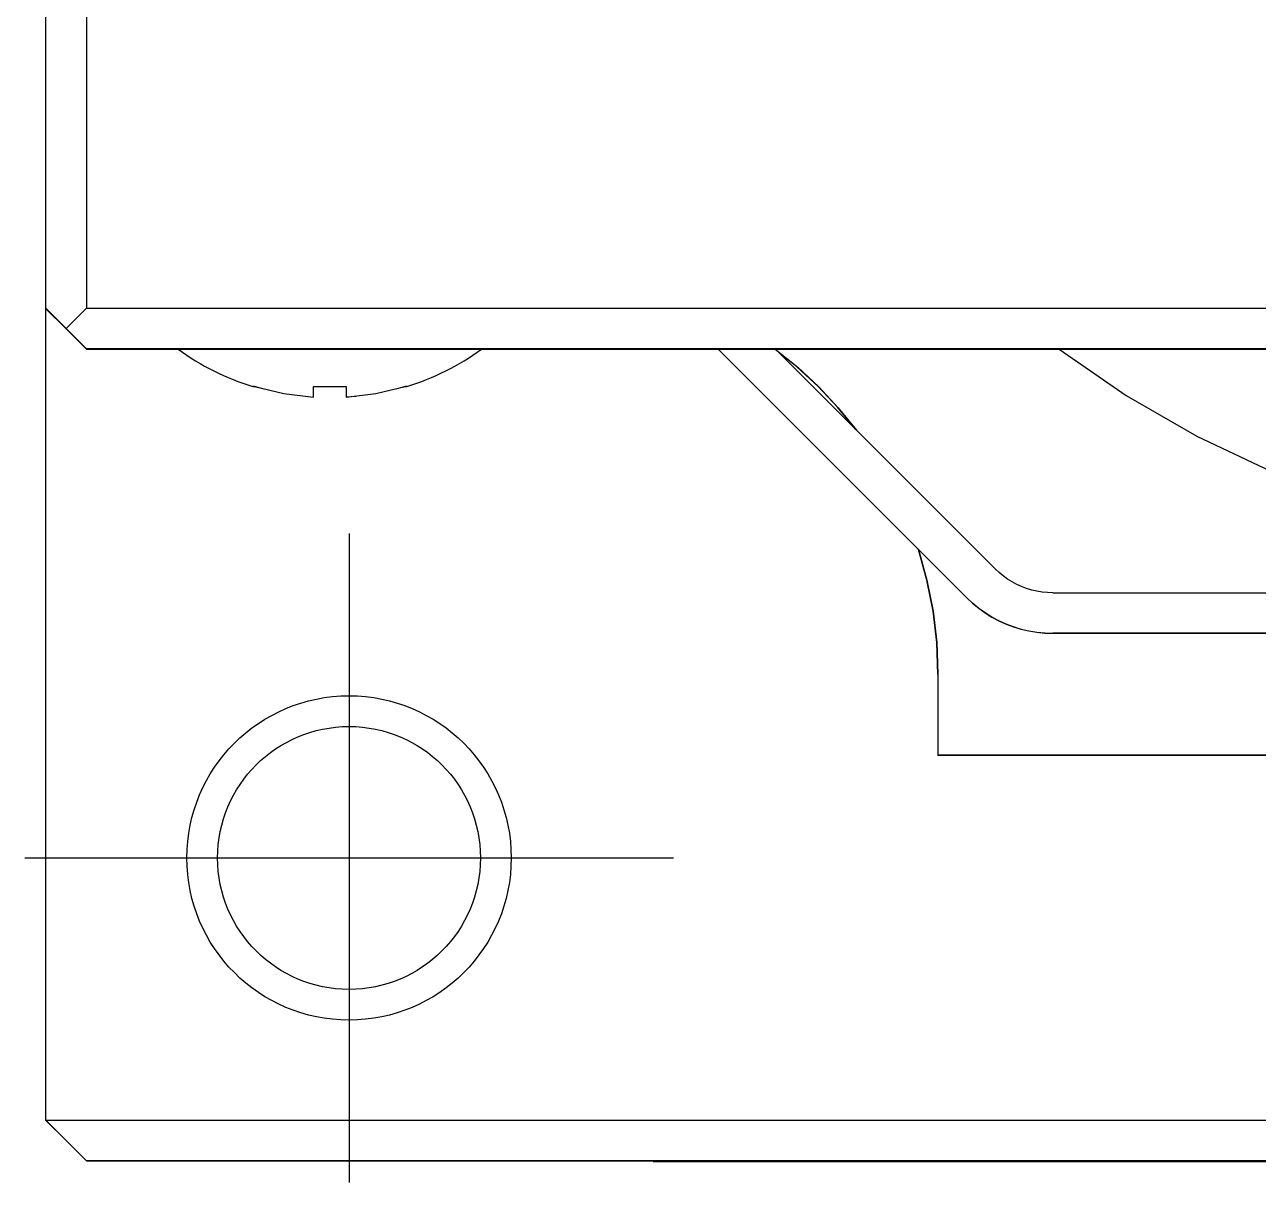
# Model space of a CAD drawing. Extents: x 0 to 634, y -8 to 556.
# Drawn here: x 575.26 to 590.48, y 250 to 264.28 of the extents above; entities that cross this region are included whole.
import ezdxf

# ---------------------------------------------------------------- set-up
doc = ezdxf.new("R2010")
doc.units = 0
doc.header["$LTSCALE"] = 0.5
doc.linetypes.add('CENTER', pattern=[50.8, 31.75, -6.35, 6.35, -6.35])
for name, color, linetype in [('MSM_CENTER', 1, 'CENTER'), ('MSM_CONTINUOUS', 7, 'CONTINUOUS'), ('MSM_NARROW', 5, 'CONTINUOUS')]:
    doc.layers.add(name, color=color, linetype=linetype)

msp = doc.modelspace()

# ---------------------------------------------------------------- linework, layer by layer
at = {"layer": 'MSM_CENTER'}
for p, q in [((579.263, 258.004), (579.263, 250.004)), ((575.263, 254.004), (583.263, 254.004))]:
    msp.add_line(p, q, dxfattribs=at)
at = {"layer": 'MSM_CONTINUOUS'}
for p, q in [((575.526, 250.768), (575.526, 273.777)), ((576.026, 272.283), (576.026, 260.783)), ((575.526, 260.783), (575.776, 260.533)), ((575.776, 260.527), (575.526, 260.777)), ((575.776, 260.533), (576.026, 260.783)), ((576.026, 260.783), (615.026, 260.783)), ((576.026, 260.283), (575.776, 260.533)), ((575.776, 260.527), (576.026, 260.277)), ((615.026, 260.283), (576.026, 260.283)), ((576.026, 260.283), (576.026, 260.277)), ((576.026, 260.277), (615.026, 260.277)), ((578.281, 260.282), (578.276, 260.282)), ((578.276, 260.282), (578.28, 260.282)), ((578.281, 260.28), (578.276, 260.28)), ((578.276, 260.28), (578.28, 260.28)), ((578.28, 260.278), (578.276, 260.278)), ((578.276, 260.278), (578.281, 260.278)), ((578.28, 260.282), (578.292, 260.282)), ((578.28, 260.28), (578.292, 260.28)), ((578.292, 260.278), (578.28, 260.278)), ((578.295, 260.282), (578.281, 260.282)), ((578.295, 260.28), (578.281, 260.28)), ((578.281, 260.278), (578.295, 260.278)), ((578.292, 260.282), (578.311, 260.282)), ((578.292, 260.28), (578.311, 260.28)), ((578.311, 260.278), (578.292, 260.278)), ((578.319, 260.282), (578.295, 260.282)), ((578.319, 260.28), (578.295, 260.28)), ((578.295, 260.278), (578.319, 260.278)), ((578.311, 260.282), (578.338, 260.282)), ((578.311, 260.28), (578.338, 260.28)), ((578.338, 260.278), (578.311, 260.278)), ((578.352, 260.282), (578.319, 260.282)), ((578.352, 260.28), (578.319, 260.28)), ((578.319, 260.278), (578.352, 260.278)), ((578.338, 260.282), (578.372, 260.282)), ((578.338, 260.28), (578.372, 260.28)), ((578.372, 260.278), (578.338, 260.278)), ((578.394, 260.282), (578.352, 260.282)), ((578.394, 260.28), (578.352, 260.28)), ((578.352, 260.278), (578.394, 260.278)), ((578.372, 260.282), (578.413, 260.282)), ((578.372, 260.28), (578.413, 260.28)), ((578.413, 260.278), (578.372, 260.278)), ((578.444, 260.282), (578.394, 260.282)), ((578.444, 260.28), (578.394, 260.28)), ((578.394, 260.278), (578.444, 260.278)), ((578.413, 260.282), (578.461, 260.282)), ((578.413, 260.28), (578.461, 260.28)), ((578.461, 260.278), (578.413, 260.278)), ((578.503, 260.282), (578.444, 260.282)), ((578.503, 260.28), (578.444, 260.28)), ((578.444, 260.278), (578.503, 260.278)), ((578.461, 260.282), (578.515, 260.282)), ((578.461, 260.28), (578.515, 260.28)), ((578.515, 260.278), (578.461, 260.278)), ((578.569, 260.282), (578.503, 260.282)), ((578.569, 260.28), (578.503, 260.28)), ((578.503, 260.278), (578.569, 260.278)), ((578.515, 260.282), (578.576, 260.282)), ((578.515, 260.28), (578.576, 260.28)), ((578.576, 260.278), (578.515, 260.278)), ((578.643, 260.282), (578.569, 260.282)), ((578.643, 260.28), (578.569, 260.28)), ((578.569, 260.278), (578.643, 260.278)), ((578.576, 260.282), (578.643, 260.282)), ((578.576, 260.28), (578.643, 260.28)), ((578.643, 260.278), (578.576, 260.278)), ((578.723, 260.282), (578.643, 260.282)), ((578.643, 260.282), (578.715, 260.282)), ((578.723, 260.28), (578.643, 260.28)), ((578.643, 260.28), (578.715, 260.28)), ((578.715, 260.278), (578.643, 260.278)), ((578.643, 260.278), (578.723, 260.278)), ((578.715, 260.282), (578.792, 260.282)), ((578.715, 260.28), (578.792, 260.28)), ((578.792, 260.278), (578.715, 260.278)), ((578.81, 260.282), (578.723, 260.282)), ((578.81, 260.28), (578.723, 260.28)), ((578.723, 260.278), (578.81, 260.278)), ((578.792, 260.282), (578.873, 260.282)), ((578.792, 260.28), (578.873, 260.28)), ((578.873, 260.278), (578.792, 260.278)), ((578.901, 260.282), (578.81, 260.282)), ((578.901, 260.28), (578.81, 260.28)), ((578.81, 260.278), (578.901, 260.278)), ((578.873, 260.282), (578.959, 260.282)), ((578.873, 260.28), (578.959, 260.28)), ((578.959, 260.278), (578.873, 260.278)), ((578.998, 260.282), (578.901, 260.282)), ((578.998, 260.28), (578.901, 260.28)), ((578.901, 260.278), (578.998, 260.278)), ((578.959, 260.282), (579.048, 260.282)), ((578.959, 260.28), (579.048, 260.28)), ((579.048, 260.278), (578.959, 260.278)), ((579.099, 260.282), (578.998, 260.282)), ((579.099, 260.28), (578.998, 260.28)), ((578.998, 260.278), (579.099, 260.278)), ((579.048, 260.282), (579.14, 260.282)), ((579.048, 260.28), (579.14, 260.28)), ((579.14, 260.278), (579.048, 260.278)), ((579.203, 260.282), (579.099, 260.282)), ((579.203, 260.28), (579.099, 260.28)), ((579.099, 260.278), (579.203, 260.278)), ((579.14, 260.282), (579.235, 260.282)), ((579.14, 260.28), (579.235, 260.28)), ((579.235, 260.278), (579.14, 260.278)), ((579.309, 260.282), (579.203, 260.282)), ((579.309, 260.28), (579.203, 260.28)), ((579.203, 260.278), (579.309, 260.278)), ((579.235, 260.282), (579.331, 260.282)), ((579.235, 260.28), (579.331, 260.28)), ((579.331, 260.278), (579.235, 260.278)), ((579.418, 260.282), (579.309, 260.282)), ((579.418, 260.28), (579.309, 260.28)), ((579.309, 260.278), (579.418, 260.278)), ((579.331, 260.282), (579.428, 260.282)), ((579.331, 260.28), (579.428, 260.28)), ((579.428, 260.278), (579.331, 260.278)), ((579.526, 260.282), (579.418, 260.282)), ((579.635, 260.28), (579.418, 260.28)), ((579.418, 260.278), (579.635, 260.278)), ((579.428, 260.282), (579.625, 260.282)), ((579.428, 260.28), (579.526, 260.28)), ((579.526, 260.278), (579.428, 260.278)), ((579.635, 260.282), (579.526, 260.282)), ((579.526, 260.28), (579.625, 260.28)), ((579.625, 260.278), (579.526, 260.278)), ((579.625, 260.282), (579.722, 260.282)), ((579.625, 260.28), (579.722, 260.28)), ((579.722, 260.278), (579.625, 260.278)), ((579.744, 260.282), (579.635, 260.282)), ((579.744, 260.28), (579.635, 260.28)), ((579.635, 260.278), (579.744, 260.278)), ((579.722, 260.282), (579.818, 260.282)), ((579.722, 260.28), (579.818, 260.28)), ((579.818, 260.278), (579.722, 260.278)), ((579.85, 260.282), (579.744, 260.282)), ((579.85, 260.28), (579.744, 260.28)), ((579.744, 260.278), (579.85, 260.278)), ((579.818, 260.282), (579.913, 260.282)), ((579.818, 260.28), (579.913, 260.28)), ((579.913, 260.278), (579.818, 260.278)), ((579.954, 260.282), (579.85, 260.282)), ((579.954, 260.28), (579.85, 260.28)), ((579.85, 260.278), (579.954, 260.278)), ((579.913, 260.282), (580.005, 260.282)), ((579.913, 260.28), (580.005, 260.28)), ((580.005, 260.278), (579.913, 260.278)), ((580.055, 260.282), (579.954, 260.282)), ((580.055, 260.28), (579.954, 260.28)), ((579.954, 260.278), (580.055, 260.278)), ((580.005, 260.282), (580.094, 260.282)), ((580.005, 260.28), (580.094, 260.28)), ((580.094, 260.278), (580.005, 260.278)), ((580.151, 260.282), (580.055, 260.282)), ((580.151, 260.28), (580.055, 260.28)), ((580.055, 260.278), (580.151, 260.278)), ((580.094, 260.282), (580.18, 260.282)), ((580.094, 260.28), (580.18, 260.28)), ((580.18, 260.278), (580.094, 260.278)), ((580.243, 260.282), (580.151, 260.282)), ((580.243, 260.28), (580.151, 260.28)), ((580.151, 260.278), (580.243, 260.278)), ((580.18, 260.282), (580.261, 260.282)), ((580.18, 260.28), (580.261, 260.28)), ((580.261, 260.278), (580.18, 260.278)), ((580.33, 260.282), (580.243, 260.282)), ((580.33, 260.28), (580.243, 260.28)), ((580.243, 260.278), (580.33, 260.278)), ((580.261, 260.282), (580.338, 260.282)), ((580.261, 260.28), (580.338, 260.28)), ((580.338, 260.278), (580.261, 260.278)), ((580.41, 260.282), (580.33, 260.282)), ((580.41, 260.28), (580.33, 260.28)), ((580.33, 260.278), (580.41, 260.278)), ((580.338, 260.282), (580.41, 260.282)), ((580.338, 260.28), (580.41, 260.28)), ((580.41, 260.278), (580.338, 260.278)), ((580.484, 260.282), (580.41, 260.282)), ((580.41, 260.282), (580.477, 260.282)), ((580.484, 260.28), (580.41, 260.28)), ((580.41, 260.28), (580.477, 260.28)), ((580.477, 260.278), (580.41, 260.278)), ((580.41, 260.278), (580.484, 260.278)), ((580.477, 260.282), (580.538, 260.282)), ((580.477, 260.28), (580.538, 260.28)), ((580.538, 260.278), (580.477, 260.278)), ((580.55, 260.282), (580.484, 260.282)), ((580.55, 260.28), (580.484, 260.28)), ((580.484, 260.278), (580.55, 260.278)), ((580.538, 260.282), (580.592, 260.282)), ((580.538, 260.28), (580.592, 260.28)), ((580.592, 260.278), (580.538, 260.278)), ((580.609, 260.282), (580.55, 260.282)), ((580.609, 260.28), (580.55, 260.28)), ((580.55, 260.278), (580.609, 260.278)), ((580.592, 260.282), (580.64, 260.282)), ((580.592, 260.28), (580.64, 260.28)), ((580.64, 260.278), (580.592, 260.278)), ((580.659, 260.282), (580.609, 260.282)), ((580.659, 260.28), (580.609, 260.28)), ((580.609, 260.278), (580.659, 260.278)), ((580.64, 260.282), (580.681, 260.282)), ((580.64, 260.28), (580.681, 260.28)), ((580.681, 260.278), (580.64, 260.278)), ((580.701, 260.282), (580.659, 260.282)), ((580.701, 260.28), (580.659, 260.28)), ((580.659, 260.278), (580.701, 260.278)), ((580.681, 260.282), (580.715, 260.282)), ((580.681, 260.28), (580.715, 260.28)), ((580.715, 260.278), (580.681, 260.278)), ((580.734, 260.282), (580.701, 260.282)), ((580.734, 260.28), (580.701, 260.28)), ((580.701, 260.278), (580.734, 260.278)), ((580.715, 260.282), (580.742, 260.282)), ((580.715, 260.28), (580.742, 260.28)), ((580.742, 260.278), (580.715, 260.278)), ((580.757, 260.282), (580.734, 260.282)), ((580.757, 260.28), (580.734, 260.28)), ((580.734, 260.278), (580.757, 260.278)), ((580.742, 260.282), (580.761, 260.282)), ((580.742, 260.28), (580.761, 260.28)), ((580.761, 260.278), (580.742, 260.278)), ((580.772, 260.282), (580.757, 260.282)), ((580.772, 260.28), (580.757, 260.28)), ((580.757, 260.278), (580.772, 260.278)), ((580.761, 260.282), (580.773, 260.282)), ((580.761, 260.28), (580.773, 260.28)), ((580.773, 260.278), (580.761, 260.278)), ((580.776, 260.282), (580.772, 260.282)), ((580.776, 260.28), (580.772, 260.28)), ((580.772, 260.278), (580.776, 260.278)), ((580.773, 260.282), (580.776, 260.282)), ((580.773, 260.28), (580.776, 260.28)), ((580.776, 260.278), (580.773, 260.278)), ((586.88, 257.211), (583.814, 260.277)), ((586.88, 257.213), (583.816, 260.277)), ((584.789, 260.057), (584.515, 260.277)), ((584.52, 260.277), (584.796, 260.055)), ((584.523, 260.277), (587.234, 257.567)), ((585.305, 260.28), (585.301, 260.28)), ((585.301, 260.28), (585.305, 260.28)), ((585.314, 260.28), (585.305, 260.28)), ((585.305, 260.28), (585.314, 260.28)), ((585.33, 260.28), (585.314, 260.28)), ((585.314, 260.28), (585.33, 260.28)), ((585.352, 260.28), (585.33, 260.28)), ((585.33, 260.28), (585.352, 260.28)), ((585.38, 260.28), (585.352, 260.28)), ((585.352, 260.28), (585.38, 260.28)), ((585.413, 260.28), (585.38, 260.28)), ((585.38, 260.28), (585.413, 260.28)), ((585.453, 260.28), (585.413, 260.28)), ((585.413, 260.28), (585.453, 260.28)), ((585.497, 260.28), (585.453, 260.28)), ((585.453, 260.28), (585.497, 260.28)), ((585.547, 260.28), (585.497, 260.28)), ((585.497, 260.28), (585.547, 260.28)), ((585.602, 260.28), (585.547, 260.28)), ((585.547, 260.28), (585.602, 260.28)), ((585.661, 260.28), (585.602, 260.28)), ((585.602, 260.28), (585.661, 260.28)), ((585.724, 260.28), (585.661, 260.28)), ((585.661, 260.28), (585.724, 260.28)), ((585.791, 260.28), (585.724, 260.28)), ((585.724, 260.28), (585.791, 260.28)), ((585.861, 260.28), (585.791, 260.28)), ((585.791, 260.28), (585.861, 260.28)), ((585.934, 260.28), (585.861, 260.28)), ((585.861, 260.28), (585.934, 260.28)), ((586.01, 260.28), (585.934, 260.28)), ((585.934, 260.28), (586.01, 260.28)), ((586.087, 260.28), (586.01, 260.28)), ((586.01, 260.28), (586.087, 260.28)), ((586.166, 260.28), (586.087, 260.28)), ((586.087, 260.28), (586.166, 260.28)), ((586.246, 260.28), (586.166, 260.28)), ((586.166, 260.28), (586.246, 260.28)), ((586.326, 260.28), (586.246, 260.28)), ((586.246, 260.28), (586.326, 260.28)), ((586.407, 260.28), (586.326, 260.28)), ((586.326, 260.28), (586.407, 260.28)), ((586.487, 260.28), (586.407, 260.28)), ((586.407, 260.28), (586.487, 260.28)), ((586.566, 260.28), (586.487, 260.28)), ((586.487, 260.28), (586.566, 260.28)), ((586.643, 260.28), (586.566, 260.28)), ((586.566, 260.28), (586.643, 260.28)), ((586.719, 260.28), (586.643, 260.28)), ((586.643, 260.28), (586.719, 260.28)), ((586.792, 260.28), (586.719, 260.28)), ((586.719, 260.28), (586.792, 260.28)), ((586.862, 260.28), (586.792, 260.28)), ((586.792, 260.28), (586.862, 260.28)), ((586.929, 260.28), (586.862, 260.28)), ((586.862, 260.28), (586.929, 260.28)), ((586.992, 260.28), (586.929, 260.28)), ((586.929, 260.28), (586.992, 260.28)), ((587.051, 260.28), (586.992, 260.28)), ((586.992, 260.28), (587.051, 260.28)), ((587.106, 260.28), (587.051, 260.28)), ((587.051, 260.28), (587.106, 260.28)), ((587.156, 260.28), (587.106, 260.28)), ((587.106, 260.28), (587.156, 260.28)), ((587.2, 260.28), (587.156, 260.28)), ((587.156, 260.28), (587.2, 260.28)), ((587.24, 260.28), (587.2, 260.28)), ((587.2, 260.28), (587.24, 260.28)), ((587.273, 260.28), (587.24, 260.28)), ((587.24, 260.28), (587.273, 260.28)), ((587.301, 260.28), (587.273, 260.28)), ((587.273, 260.28), (587.301, 260.28)), ((587.323, 260.28), (587.301, 260.28)), ((587.301, 260.28), (587.323, 260.28)), ((587.339, 260.28), (587.323, 260.28)), ((587.323, 260.28), (587.339, 260.28)), ((587.348, 260.28), (587.339, 260.28)), ((587.339, 260.28), (587.348, 260.28)), ((587.351, 260.28), (587.348, 260.28)), ((587.348, 260.28), (587.351, 260.28)), ((588.02, 260.277), (588.848, 259.706)), ((589.034, 260.281), (589.026, 260.281)), ((589.026, 260.281), (589.034, 260.281)), ((589.034, 260.279), (589.026, 260.279)), ((589.026, 260.279), (589.034, 260.279)), ((589.057, 260.281), (589.034, 260.281)), ((589.034, 260.281), (589.057, 260.281)), ((589.057, 260.279), (589.034, 260.279)), ((589.034, 260.279), (589.057, 260.279)), ((589.096, 260.281), (589.057, 260.281)), ((589.057, 260.281), (589.096, 260.281)), ((589.096, 260.279), (589.057, 260.279)), ((589.057, 260.279), (589.096, 260.279)), ((589.149, 260.281), (589.096, 260.281)), ((589.096, 260.281), (589.149, 260.281)), ((589.149, 260.279), (589.096, 260.279)), ((589.096, 260.279), (589.149, 260.279)), ((589.217, 260.281), (589.149, 260.281)), ((589.149, 260.281), (589.217, 260.281)), ((589.217, 260.279), (589.149, 260.279)), ((589.149, 260.279), (589.217, 260.279)), ((589.299, 260.281), (589.217, 260.281)), ((589.217, 260.281), (589.299, 260.281)), ((589.299, 260.279), (589.217, 260.279)), ((589.217, 260.279), (589.299, 260.279)), ((589.395, 260.281), (589.299, 260.281)), ((589.299, 260.281), (589.395, 260.281)), ((589.395, 260.279), (589.299, 260.279)), ((589.299, 260.279), (589.395, 260.279)), ((589.504, 260.281), (589.395, 260.281)), ((589.395, 260.281), (589.504, 260.281)), ((589.504, 260.279), (589.395, 260.279)), ((589.395, 260.279), (589.504, 260.279)), ((589.625, 260.281), (589.504, 260.281)), ((589.504, 260.281), (589.625, 260.281)), ((589.625, 260.279), (589.504, 260.279)), ((589.504, 260.279), (589.625, 260.279)), ((589.759, 260.281), (589.625, 260.281)), ((589.625, 260.281), (589.759, 260.281)), ((589.759, 260.279), (589.625, 260.279)), ((589.625, 260.279), (589.759, 260.279)), ((589.903, 260.281), (589.759, 260.281)), ((589.759, 260.281), (589.903, 260.281)), ((589.903, 260.279), (589.759, 260.279)), ((589.759, 260.279), (589.903, 260.279)), ((590.057, 260.281), (589.903, 260.281)), ((589.903, 260.281), (590.057, 260.281)), ((590.057, 260.279), (589.903, 260.279)), ((589.903, 260.279), (590.057, 260.279)), ((590.22, 260.281), (590.057, 260.281)), ((590.057, 260.281), (590.22, 260.281)), ((590.22, 260.279), (590.057, 260.279)), ((590.057, 260.279), (590.22, 260.279)), ((590.392, 260.281), (590.22, 260.281)), ((590.22, 260.281), (590.392, 260.281)), ((590.392, 260.279), (590.22, 260.279)), ((590.22, 260.279), (590.392, 260.279)), ((590.57, 260.281), (590.392, 260.281)), ((590.392, 260.281), (590.57, 260.281)), ((590.57, 260.279), (590.392, 260.279)), ((590.392, 260.279), (590.57, 260.279)), ((585.047, 259.819), (584.789, 260.057)), ((584.796, 260.055), (585.055, 259.814)), ((578.076, 259.817), (578.098, 259.817)), ((578.098, 259.817), (578.076, 259.817)), ((578.098, 259.817), (578.458, 259.73)), ((578.216, 259.784), (578.098, 259.817)), ((578.458, 259.73), (578.826, 259.686)), ((578.826, 259.818), (579.226, 259.818)), ((578.826, 259.686), (578.826, 259.818)), ((579.226, 259.818), (579.226, 259.686)), ((579.226, 259.686), (579.595, 259.73)), ((579.595, 259.73), (579.955, 259.817)), ((579.955, 259.817), (579.842, 259.785)), ((579.976, 259.817), (579.955, 259.817)), ((579.955, 259.817), (579.976, 259.817)), ((585.288, 259.563), (585.047, 259.819)), ((585.055, 259.814), (585.297, 259.556)), ((588.848, 259.706), (589.719, 259.203)), ((579.349, 259.696), (579.226, 259.686)), ((585.51, 259.291), (585.288, 259.563)), ((585.297, 259.556), (585.52, 259.28)), ((589.719, 259.203), (590.629, 258.772)), ((586.389, 257.431), (586.284, 257.808)), ((586.285, 257.806), (586.39, 257.431)), ((587.281, 257.522), (587.234, 257.567)), ((586.465, 257.048), (586.389, 257.431)), ((586.39, 257.431), (586.466, 257.048)), ((587.332, 257.481), (587.281, 257.522)), ((587.385, 257.443), (587.332, 257.481)), ((587.441, 257.408), (587.385, 257.443)), ((587.498, 257.377), (587.441, 257.408)), ((587.558, 257.35), (587.498, 257.377)), ((587.619, 257.327), (587.558, 257.35)), ((587.682, 257.308), (587.619, 257.327)), ((587.746, 257.293), (587.682, 257.308)), ((587.81, 257.283), (587.746, 257.293)), ((587.875, 257.276), (587.81, 257.283)), ((587.941, 257.274), (587.875, 257.276)), ((587.941, 257.274), (603.112, 257.274)), ((586.88, 257.213), (586.952, 257.146)), ((586.88, 257.211), (586.88, 257.213)), ((586.952, 257.144), (586.88, 257.211)), ((586.952, 257.146), (587.028, 257.084)), ((587.028, 257.082), (586.952, 257.144)), ((586.511, 256.659), (586.465, 257.048)), ((586.466, 257.048), (586.511, 256.661)), ((587.028, 257.084), (587.107, 257.027)), ((587.107, 257.025), (587.028, 257.082)), ((587.107, 257.027), (587.191, 256.975)), ((587.191, 256.973), (587.107, 257.025)), ((587.191, 256.975), (587.277, 256.929)), ((587.277, 256.927), (587.191, 256.973)), ((587.277, 256.929), (587.367, 256.888)), ((587.367, 256.886), (587.277, 256.927)), ((587.367, 256.888), (587.459, 256.854)), ((587.459, 256.852), (587.367, 256.886)), ((587.459, 256.854), (587.552, 256.825)), ((587.552, 256.823), (587.459, 256.852)), ((587.552, 256.825), (587.648, 256.803)), ((587.648, 256.801), (587.552, 256.823)), ((586.511, 256.661), (586.526, 256.272)), ((586.526, 256.269), (586.511, 256.659)), ((587.648, 256.803), (587.745, 256.787)), ((587.745, 256.785), (587.648, 256.801)), ((587.745, 256.787), (587.843, 256.777)), ((587.843, 256.775), (587.745, 256.785)), ((587.843, 256.777), (587.941, 256.774)), ((587.941, 256.772), (587.843, 256.775)), ((603.112, 256.774), (587.941, 256.774)), ((587.941, 256.774), (587.941, 256.772)), ((603.112, 256.772), (587.941, 256.772)), ((586.526, 256.272), (586.526, 255.269)), ((604.526, 255.272), (586.526, 255.272)), ((604.526, 255.269), (586.526, 255.269)), ((586.736, 255.27), (586.726, 255.27)), ((586.726, 255.27), (586.736, 255.27)), ((586.763, 255.27), (586.736, 255.27)), ((586.736, 255.27), (586.763, 255.27)), ((586.809, 255.27), (586.763, 255.27)), ((586.763, 255.27), (586.809, 255.27)), ((586.873, 255.27), (586.809, 255.27)), ((586.809, 255.27), (586.873, 255.27)), ((586.955, 255.27), (586.873, 255.27)), ((586.873, 255.27), (586.955, 255.27)), ((587.053, 255.27), (586.955, 255.27)), ((586.955, 255.27), (587.053, 255.27)), ((587.169, 255.27), (587.053, 255.27)), ((587.053, 255.27), (587.169, 255.27)), ((587.299, 255.27), (587.169, 255.27)), ((587.169, 255.27), (587.299, 255.27)), ((587.445, 255.27), (587.299, 255.27)), ((587.299, 255.27), (587.445, 255.27)), ((587.605, 255.27), (587.445, 255.27)), ((587.445, 255.27), (587.605, 255.27)), ((587.778, 255.27), (587.605, 255.27)), ((587.605, 255.27), (587.778, 255.27)), ((587.963, 255.27), (587.778, 255.27)), ((587.778, 255.27), (587.963, 255.27)), ((587.963, 255.27), (588.159, 255.271)), ((588.159, 255.27), (587.963, 255.27)), ((588.159, 255.271), (588.365, 255.271)), ((588.365, 255.27), (588.159, 255.27)), ((588.365, 255.271), (588.578, 255.271)), ((588.578, 255.27), (588.365, 255.27)), ((588.578, 255.271), (588.799, 255.271)), ((588.799, 255.27), (588.578, 255.27)), ((588.799, 255.271), (589.026, 255.271)), ((589.026, 255.27), (588.799, 255.27)), ((589.026, 255.271), (589.257, 255.271)), ((589.257, 255.27), (589.026, 255.27)), ((589.257, 255.271), (589.491, 255.271)), ((589.491, 255.27), (589.257, 255.27)), ((589.491, 255.271), (589.726, 255.271)), ((589.726, 255.27), (589.491, 255.27)), ((589.726, 255.271), (589.962, 255.271)), ((589.962, 255.27), (589.726, 255.27)), ((589.962, 255.271), (590.196, 255.271)), ((590.196, 255.27), (589.962, 255.27)), ((590.196, 255.271), (590.427, 255.271)), ((590.427, 255.27), (590.196, 255.27)), ((590.427, 255.271), (590.654, 255.271)), ((590.654, 255.27), (590.427, 255.27)), ((576.026, 250.269), (575.526, 250.769)), ((575.526, 250.769), (615.526, 250.769)), ((575.526, 250.768), (575.776, 250.518)), ((575.776, 250.518), (576.026, 250.268)), ((576.026, 250.269), (576.026, 250.268)), ((615.026, 250.269), (576.026, 250.269)), ((576.026, 250.268), (615.026, 250.268)), ((579.152, 250.268), (579.226, 250.267)), ((611.826, 250.268), (579.226, 250.268)), ((579.226, 250.268), (579.226, 250.267)), ((583.015, 250.267), (579.226, 250.267)), ((583.015, 250.259), (583.015, 250.267)), ((583.015, 250.259), (611.826, 250.259))]:
    msp.add_line(p, q, dxfattribs=at)
msp.add_circle((579.263, 254.004), 1.621, dxfattribs=at)
for start, end in [(234.2151, 252.73), (287.27, 305.7849)]:
    msp.add_arc((579.026, 262.873), 3.2, start, end, dxfattribs=at)
at = {"layer": 'MSM_NARROW'}
msp.add_circle((579.263, 254.004), 2, dxfattribs=at)

doc.saveas('drawing.dxf')
